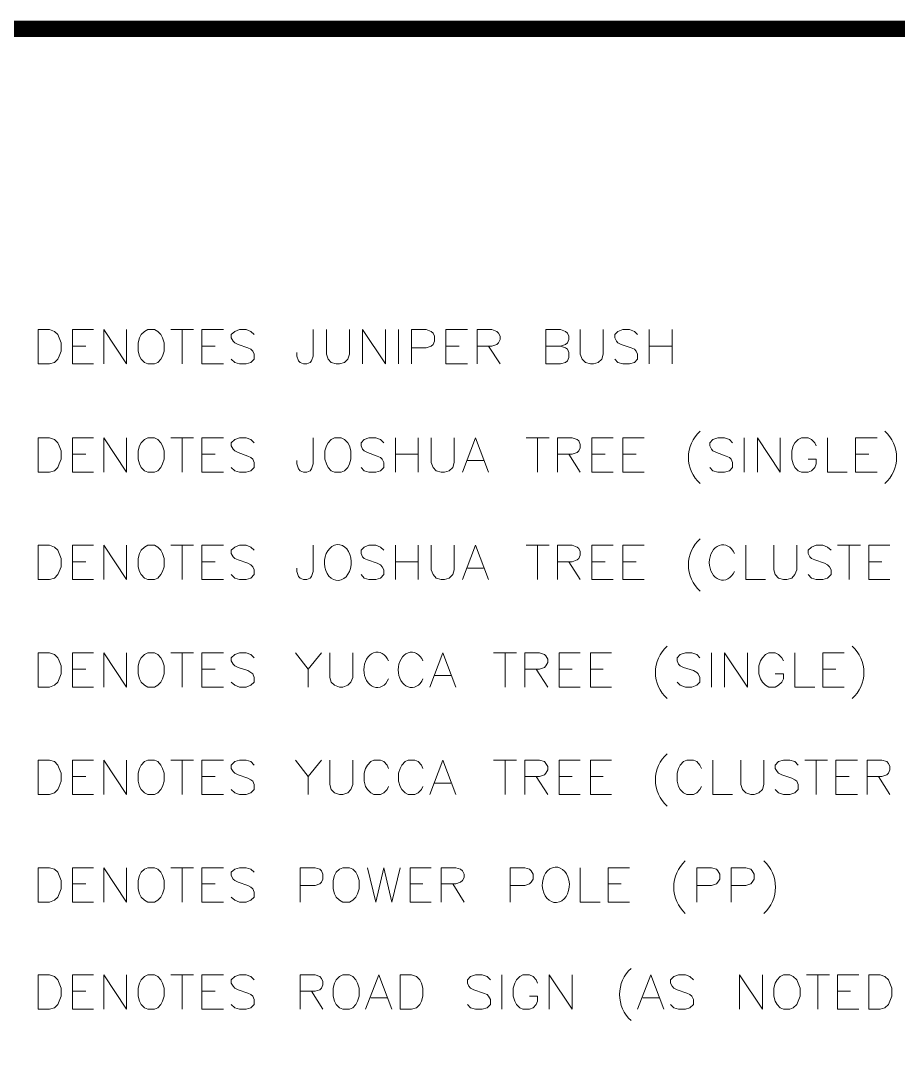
# Model space of a CAD drawing. Header units: millimetres. Extents: x -419 to 20046, y -14642 to 2638.
# Drawn here: x 18.199 to 20.239, y 21.11 to 23.519 of the extents above; entities that cross this region are included whole.
import ezdxf

# ---------------------------------------------------------------- set-up
doc = ezdxf.new("R2010")
doc.units = ezdxf.units.MM
doc.layers.add('PDF11_---- NOTES', color=7, linetype='Continuous')
doc.layers.add('PDF11_24x36$-$Yucca$Valley$TB$CUP$----TB02', color=7, linetype='Continuous')

msp = doc.modelspace()

# ---------------------------------------------------------------- linework, layer by layer
at = {"layer": 'PDF11_---- NOTES', "lineweight": 20}
for points in [[(18.239, 22.721), (18.239, 22.801), (18.2656, 22.801), (18.2773, 22.7968), (18.2848, 22.7893), (18.2881, 22.7818), (18.2923, 22.7702), (18.2923, 22.751), (18.2881, 22.7393), (18.2848, 22.7318), (18.2773, 22.7243), (18.2656, 22.721)], [(18.494, 22.801), (18.4865, 22.7968), (18.479, 22.7893), (18.4748, 22.7818), (18.4715, 22.7702), (18.4715, 22.751), (18.4748, 22.7393), (18.479, 22.7318), (18.4865, 22.7243), (18.494, 22.721), (18.5098, 22.721), (18.5173, 22.7243), (18.5248, 22.7318), (18.5281, 22.7393), (18.5323, 22.751), (18.5323, 22.7702), (18.5281, 22.7818), (18.5248, 22.7893), (18.5173, 22.7968), (18.5098, 22.801)], [(18.239, 22.4693), (18.239, 22.5493), (18.2656, 22.5493), (18.2773, 22.5451), (18.2848, 22.5376), (18.2881, 22.5301), (18.2923, 22.5185), (18.2923, 22.4993), (18.2881, 22.4885), (18.2848, 22.4801), (18.2773, 22.4726), (18.2656, 22.4693)], [(18.494, 22.5493), (18.4865, 22.5451), (18.479, 22.5376), (18.4748, 22.5301), (18.4715, 22.5185), (18.4715, 22.4993), (18.4748, 22.4885), (18.479, 22.4801), (18.4865, 22.4726), (18.494, 22.4693), (18.5098, 22.4693), (18.5173, 22.4726), (18.5248, 22.4801), (18.5281, 22.4885), (18.5323, 22.4993), (18.5323, 22.5185), (18.5281, 22.5301), (18.5248, 22.5376), (18.5173, 22.5451), (18.5098, 22.5493)], [(18.9282, 22.5493), (18.9207, 22.5451), (18.9132, 22.5376), (18.9098, 22.5301), (18.9057, 22.5185), (18.9057, 22.4993), (18.9098, 22.4885), (18.9132, 22.4801), (18.9207, 22.4726), (18.9282, 22.4693), (18.944, 22.4693), (18.9515, 22.4726), (18.959, 22.4801), (18.9632, 22.4885), (18.9665, 22.4993), (18.9665, 22.5185), (18.9632, 22.5301), (18.959, 22.5376), (18.9515, 22.5451), (18.944, 22.5493)], [(18.239, 22.2193), (18.239, 22.2993), (18.2656, 22.2993), (18.2773, 22.2951), (18.2848, 22.2876), (18.2881, 22.2801), (18.2923, 22.2684), (18.2923, 22.2493), (18.2881, 22.2384), (18.2848, 22.2309), (18.2773, 22.2226), (18.2656, 22.2193)], [(18.494, 22.2993), (18.4865, 22.2951), (18.479, 22.2876), (18.4748, 22.2801), (18.4715, 22.2684), (18.4715, 22.2493), (18.4748, 22.2384), (18.479, 22.2309), (18.4865, 22.2226), (18.494, 22.2193), (18.5098, 22.2193), (18.5173, 22.2226), (18.5248, 22.2309), (18.5281, 22.2384), (18.5323, 22.2493), (18.5323, 22.2684), (18.5281, 22.2801), (18.5248, 22.2876), (18.5173, 22.2951), (18.5098, 22.2993)], [(18.239, 21.9693), (18.239, 22.0493), (18.2656, 22.0493), (18.2773, 22.0451), (18.2848, 22.0376), (18.2881, 22.0301), (18.2923, 22.0184), (18.2923, 22.0001), (18.2881, 21.9884), (18.2848, 21.9809), (18.2773, 21.9734), (18.2656, 21.9693)], [(18.494, 22.0493), (18.4865, 22.0451), (18.479, 22.0376), (18.4748, 22.0301), (18.4715, 22.0184), (18.4715, 22.0001), (18.4748, 21.9884), (18.479, 21.9809), (18.4865, 21.9734), (18.494, 21.9693), (18.5098, 21.9693), (18.5173, 21.9734), (18.5248, 21.9809), (18.5281, 21.9884), (18.5323, 22.0001), (18.5323, 22.0184), (18.5281, 22.0301), (18.5248, 22.0376), (18.5173, 22.0451), (18.5098, 22.0493)], [(18.239, 21.7192), (18.239, 21.7992), (18.2656, 21.7992), (18.2773, 21.7959), (18.2848, 21.7876), (18.2881, 21.7801), (18.2923, 21.7692), (18.2923, 21.7501), (18.2881, 21.7384), (18.2848, 21.7309), (18.2773, 21.7234), (18.2656, 21.7192)], [(18.494, 21.7992), (18.4865, 21.7959), (18.479, 21.7876), (18.4748, 21.7801), (18.4715, 21.7692), (18.4715, 21.7501), (18.4748, 21.7384), (18.479, 21.7309), (18.4865, 21.7234), (18.494, 21.7192), (18.5098, 21.7192), (18.5173, 21.7234), (18.5248, 21.7309), (18.5281, 21.7384), (18.5323, 21.7501), (18.5323, 21.7692), (18.5281, 21.7801), (18.5248, 21.7876), (18.5173, 21.7959), (18.5098, 21.7992)], [(18.239, 21.4692), (18.239, 21.5492), (18.2656, 21.5492), (18.2773, 21.5459), (18.2848, 21.5384), (18.2881, 21.5309), (18.2923, 21.5192), (18.2923, 21.5001), (18.2881, 21.4884), (18.2848, 21.4809), (18.2773, 21.4734), (18.2656, 21.4692)], [(18.494, 21.5492), (18.4865, 21.5459), (18.479, 21.5384), (18.4748, 21.5309), (18.4715, 21.5192), (18.4715, 21.5001), (18.4748, 21.4884), (18.479, 21.4809), (18.4865, 21.4734), (18.494, 21.4692), (18.5098, 21.4692), (18.5173, 21.4734), (18.5248, 21.4809), (18.5281, 21.4884), (18.5323, 21.5001), (18.5323, 21.5192), (18.5281, 21.5309), (18.5248, 21.5384), (18.5173, 21.5459), (18.5098, 21.5492)], [(18.9473, 21.5492), (18.9398, 21.5459), (18.9323, 21.5384), (18.9282, 21.5309), (18.9248, 21.5192), (18.9248, 21.5001), (18.9282, 21.4884), (18.9323, 21.4809), (18.9398, 21.4734), (18.9473, 21.4692), (18.9632, 21.4692), (18.9707, 21.4734), (18.9782, 21.4809), (18.9815, 21.4884), (18.9857, 21.5001), (18.9857, 21.5192), (18.9815, 21.5309), (18.9782, 21.5384), (18.9707, 21.5459), (18.9632, 21.5492)], [(18.239, 21.22), (18.239, 21.3), (18.2656, 21.3), (18.2773, 21.2959), (18.2848, 21.2884), (18.2881, 21.2809), (18.2923, 21.2692), (18.2923, 21.25), (18.2881, 21.2384), (18.2848, 21.2309), (18.2773, 21.2234), (18.2656, 21.22)], [(18.494, 21.3), (18.4865, 21.2959), (18.479, 21.2884), (18.4748, 21.2809), (18.4715, 21.2692), (18.4715, 21.25), (18.4748, 21.2384), (18.479, 21.2309), (18.4865, 21.2234), (18.494, 21.22), (18.5098, 21.22), (18.5173, 21.2234), (18.5248, 21.2309), (18.5281, 21.2384), (18.5323, 21.25), (18.5323, 21.2692), (18.5281, 21.2809), (18.5248, 21.2884), (18.5173, 21.2959), (18.5098, 21.3)], [(18.9473, 21.3), (18.9398, 21.2959), (18.9323, 21.2884), (18.9282, 21.2809), (18.9248, 21.2692), (18.9248, 21.25), (18.9282, 21.2384), (18.9323, 21.2309), (18.9398, 21.2234), (18.9473, 21.22), (18.9632, 21.22), (18.9707, 21.2234), (18.9782, 21.2309), (18.9815, 21.2384), (18.9857, 21.25), (18.9857, 21.2692), (18.9815, 21.2809), (18.9782, 21.2884), (18.9707, 21.2959), (18.9632, 21.3)], [(19.0807, 21.22), (19.0807, 21.3), (19.1074, 21.3), (19.119, 21.2959), (19.1265, 21.2884), (19.1307, 21.2809), (19.134, 21.2692), (19.134, 21.25), (19.1307, 21.2384), (19.1265, 21.2309), (19.119, 21.2234), (19.1074, 21.22)], [(19.9724, 21.3), (19.9649, 21.2959), (19.9574, 21.2884), (19.9533, 21.2809), (19.9499, 21.2692), (19.9499, 21.25), (19.9533, 21.2384), (19.9574, 21.2309), (19.9649, 21.2234), (19.9724, 21.22), (19.9874, 21.22), (19.9949, 21.2234), (20.0033, 21.2309), (20.0066, 21.2384), (20.0108, 21.25), (20.0108, 21.2692), (20.0066, 21.2809), (20.0033, 21.2884), (19.9949, 21.2959), (19.9874, 21.3)], [(20.1708, 21.22), (20.1708, 21.3), (20.1974, 21.3), (20.2083, 21.2959), (20.2166, 21.2884), (20.22, 21.2809), (20.2241, 21.2692), (20.2241, 21.25), (20.22, 21.2384), (20.2166, 21.2309), (20.2083, 21.2234), (20.1974, 21.22)]]:
    msp.add_lwpolyline(points, close=True, dxfattribs=at)
for points in [[(18.3681, 22.721), (18.319, 22.721), (18.319, 22.801), (18.3681, 22.801)], [(18.3915, 22.721), (18.3915, 22.801), (18.4448, 22.721), (18.4448, 22.801)], [(18.5473, 22.801), (18.6007, 22.801)], [(18.574, 22.801), (18.574, 22.721)], [(18.6698, 22.721), (18.6198, 22.721), (18.6198, 22.801), (18.6698, 22.801)], [(18.7415, 22.7893), (18.734, 22.7968), (18.7232, 22.801), (18.7073, 22.801), (18.6965, 22.7968), (18.6882, 22.7893), (18.6882, 22.7818), (18.6923, 22.7743), (18.6965, 22.7702), (18.704, 22.766), (18.7265, 22.7585), (18.734, 22.7552), (18.7382, 22.751), (18.7415, 22.7435), (18.7415, 22.7318), (18.734, 22.7243), (18.7232, 22.721), (18.7073, 22.721), (18.6965, 22.7243), (18.6882, 22.7318)], [(18.879, 22.801), (18.879, 22.7393), (18.8748, 22.7285), (18.8715, 22.7243), (18.864, 22.721), (18.8565, 22.721), (18.8482, 22.7243), (18.8448, 22.7285), (18.8407, 22.7393), (18.8407, 22.7477)], [(18.9098, 22.801), (18.9098, 22.7435), (18.9132, 22.7318), (18.9207, 22.7243), (18.9323, 22.721), (18.9398, 22.721), (18.9515, 22.7243), (18.959, 22.7318), (18.9632, 22.7435), (18.9632, 22.801)], [(18.9932, 22.721), (18.9932, 22.801), (19.0465, 22.721), (19.0465, 22.801)], [(19.0774, 22.801), (19.0774, 22.721)], [(19.1074, 22.721), (19.1074, 22.801), (19.1415, 22.801), (19.1532, 22.7968), (19.1574, 22.7927), (19.1607, 22.7852), (19.1607, 22.7743), (19.1574, 22.766), (19.1532, 22.7627), (19.1415, 22.7585), (19.1074, 22.7585)], [(19.2374, 22.721), (19.1874, 22.721), (19.1874, 22.801), (19.2374, 22.801)], [(19.2599, 22.721), (19.2599, 22.801), (19.294, 22.801), (19.3057, 22.7968), (19.3099, 22.7927), (19.3132, 22.7852), (19.3132, 22.7777), (19.3099, 22.7702), (19.3057, 22.766), (19.294, 22.7627), (19.2599, 22.7627)], [(19.4541, 22.7627), (19.4657, 22.7585), (19.4699, 22.7552), (19.4732, 22.7477), (19.4732, 22.736), (19.4699, 22.7285), (19.4657, 22.7243), (19.4541, 22.721), (19.4199, 22.721), (19.4199, 22.801), (19.4541, 22.801), (19.4657, 22.7968), (19.4699, 22.7927), (19.4732, 22.7852), (19.4732, 22.7777), (19.4699, 22.7702), (19.4657, 22.766), (19.4541, 22.7627), (19.4199, 22.7627)], [(19.4999, 22.801), (19.4999, 22.7435), (19.5041, 22.7318), (19.5116, 22.7243), (19.5232, 22.721), (19.5307, 22.721), (19.5416, 22.7243), (19.5499, 22.7318), (19.5532, 22.7435), (19.5532, 22.801)], [(19.6332, 22.7893), (19.6257, 22.7968), (19.6141, 22.801), (19.5991, 22.801), (19.5874, 22.7968), (19.5799, 22.7893), (19.5799, 22.7818), (19.5841, 22.7743), (19.5874, 22.7702), (19.5949, 22.766), (19.6182, 22.7585), (19.6257, 22.7552), (19.6299, 22.751), (19.6332, 22.7435), (19.6332, 22.7318), (19.6257, 22.7243), (19.6141, 22.721), (19.5991, 22.721), (19.5874, 22.7243), (19.5799, 22.7318)], [(19.6599, 22.801), (19.6599, 22.721)], [(19.7132, 22.801), (19.7132, 22.721)], [(18.319, 22.7627), (18.3498, 22.7627)], [(18.6198, 22.7627), (18.6507, 22.7627)], [(19.1874, 22.7627), (19.2182, 22.7627)], [(19.2865, 22.7627), (19.3132, 22.721)], [(19.6599, 22.7627), (19.7132, 22.7627)], [(18.3681, 22.4693), (18.319, 22.4693), (18.319, 22.5493), (18.3681, 22.5493)], [(18.3915, 22.4693), (18.3915, 22.5493), (18.4448, 22.4693), (18.4448, 22.5493)], [(18.5473, 22.5493), (18.6007, 22.5493)], [(18.574, 22.5493), (18.574, 22.4693)], [(18.6698, 22.4693), (18.6198, 22.4693), (18.6198, 22.5493), (18.6698, 22.5493)], [(18.7415, 22.5376), (18.734, 22.5451), (18.7232, 22.5493), (18.7073, 22.5493), (18.6965, 22.5451), (18.6882, 22.5376), (18.6882, 22.5301), (18.6923, 22.5226), (18.6965, 22.5185), (18.704, 22.5151), (18.7265, 22.5068), (18.734, 22.5035), (18.7382, 22.4993), (18.7415, 22.4918), (18.7415, 22.4801), (18.734, 22.4726), (18.7232, 22.4693), (18.7073, 22.4693), (18.6965, 22.4726), (18.6882, 22.4801)], [(18.879, 22.5493), (18.879, 22.4885), (18.8748, 22.4768), (18.8715, 22.4726), (18.864, 22.4693), (18.8565, 22.4693), (18.8482, 22.4726), (18.8448, 22.4768), (18.8407, 22.4885), (18.8407, 22.496)], [(19.0432, 22.5376), (19.0349, 22.5451), (19.024, 22.5493), (19.0082, 22.5493), (18.9974, 22.5451), (18.9899, 22.5376), (18.9899, 22.5301), (18.9932, 22.5226), (18.9974, 22.5185), (19.0049, 22.5151), (19.0274, 22.5068), (19.0349, 22.5035), (19.039, 22.4993), (19.0432, 22.4918), (19.0432, 22.4801), (19.0349, 22.4726), (19.024, 22.4693), (19.0082, 22.4693), (18.9974, 22.4726), (18.9899, 22.4801)], [(19.0699, 22.5493), (19.0699, 22.4693)], [(19.1232, 22.5493), (19.1232, 22.4693)], [(19.1532, 22.5493), (19.1532, 22.4918), (19.1574, 22.4801), (19.1649, 22.4726), (19.1765, 22.4693), (19.184, 22.4693), (19.1949, 22.4726), (19.2032, 22.4801), (19.2065, 22.4918), (19.2065, 22.5493)], [(19.2257, 22.4693), (19.2565, 22.5493), (19.2865, 22.4693)], [(19.374, 22.5493), (19.4274, 22.5493)], [(19.4007, 22.5493), (19.4007, 22.4693)], [(19.4466, 22.4693), (19.4466, 22.5493), (19.4807, 22.5493), (19.4924, 22.5451), (19.4966, 22.5418), (19.4999, 22.5335), (19.4999, 22.526), (19.4966, 22.5185), (19.4924, 22.5151), (19.4807, 22.511), (19.4466, 22.511)], [(19.5766, 22.4693), (19.5266, 22.4693), (19.5266, 22.5493), (19.5766, 22.5493)], [(19.6482, 22.4693), (19.5991, 22.4693), (19.5991, 22.5493), (19.6482, 22.5493)], [(19.8541, 22.5376), (19.8466, 22.5451), (19.8349, 22.5493), (19.8199, 22.5493), (19.8083, 22.5451), (19.8008, 22.5376), (19.8008, 22.5301), (19.8049, 22.5226), (19.8083, 22.5185), (19.8166, 22.5151), (19.8391, 22.5068), (19.8466, 22.5035), (19.8508, 22.4993), (19.8541, 22.4918), (19.8541, 22.4801), (19.8466, 22.4726), (19.8349, 22.4693), (19.8199, 22.4693), (19.8083, 22.4726), (19.8008, 22.4801)], [(19.8808, 22.5493), (19.8808, 22.4693)], [(19.9116, 22.4693), (19.9116, 22.5493), (19.9649, 22.4693), (19.9649, 22.5493)], [(20.0483, 22.5301), (20.0449, 22.5376), (20.0374, 22.5451), (20.0299, 22.5493), (20.0141, 22.5493), (20.0066, 22.5451), (19.9991, 22.5376), (19.9949, 22.5301), (19.9916, 22.5185), (19.9916, 22.4993), (19.9949, 22.4885), (19.9991, 22.4801), (20.0066, 22.4726), (20.0141, 22.4693), (20.0299, 22.4693), (20.0374, 22.4726), (20.0449, 22.4801), (20.0483, 22.4885), (20.0483, 22.4993), (20.0299, 22.4993)], [(20.0749, 22.5493), (20.0749, 22.4693), (20.1208, 22.4693)], [(20.1899, 22.4693), (20.1399, 22.4693), (20.1399, 22.5493), (20.1899, 22.5493)], [(18.319, 22.511), (18.3498, 22.511)], [(18.6198, 22.511), (18.6507, 22.511)], [(19.0699, 22.511), (19.1232, 22.511)], [(19.4732, 22.511), (19.4999, 22.4693)], [(19.5266, 22.511), (19.5574, 22.511)], [(19.5991, 22.511), (19.6299, 22.511)], [(20.1399, 22.511), (20.1708, 22.511)], [(19.2374, 22.496), (19.2749, 22.496)], [(18.3681, 22.2193), (18.319, 22.2193), (18.319, 22.2993), (18.3681, 22.2993)], [(18.3915, 22.2193), (18.3915, 22.2993), (18.4448, 22.2193), (18.4448, 22.2993)], [(18.5473, 22.2993), (18.6007, 22.2993)], [(18.574, 22.2993), (18.574, 22.2193)], [(18.6698, 22.2193), (18.6198, 22.2193), (18.6198, 22.2993), (18.6698, 22.2993)], [(18.7415, 22.2876), (18.734, 22.2951), (18.7232, 22.2993), (18.7073, 22.2993), (18.6965, 22.2951), (18.6882, 22.2876), (18.6882, 22.2801), (18.6923, 22.2726), (18.6965, 22.2684), (18.704, 22.2651), (18.7265, 22.2576), (18.734, 22.2534), (18.7382, 22.2493), (18.7415, 22.2418), (18.7415, 22.2309), (18.734, 22.2226), (18.7232, 22.2193), (18.7073, 22.2193), (18.6965, 22.2226), (18.6882, 22.2309)], [(18.879, 22.2993), (18.879, 22.2384), (18.8748, 22.2268), (18.8715, 22.2226), (18.864, 22.2193), (18.8565, 22.2193), (18.8482, 22.2226), (18.8448, 22.2268), (18.8407, 22.2384), (18.8407, 22.2459)], [(19.0432, 22.2876), (19.0349, 22.2951), (19.024, 22.2993), (19.0082, 22.2993), (18.9974, 22.2951), (18.9899, 22.2876), (18.9899, 22.2801), (18.9932, 22.2726), (18.9974, 22.2684), (19.0049, 22.2651), (19.0274, 22.2576), (19.0349, 22.2534), (19.039, 22.2493), (19.0432, 22.2418), (19.0432, 22.2309), (19.0349, 22.2226), (19.024, 22.2193), (19.0082, 22.2193), (18.9974, 22.2226), (18.9899, 22.2309)], [(19.0699, 22.2993), (19.0699, 22.2193)], [(19.1232, 22.2993), (19.1232, 22.2193)], [(19.1532, 22.2993), (19.1532, 22.2418), (19.1574, 22.2309), (19.1649, 22.2226), (19.1765, 22.2193), (19.184, 22.2193), (19.1949, 22.2226), (19.2032, 22.2309), (19.2065, 22.2418), (19.2065, 22.2993)], [(19.2257, 22.2193), (19.2565, 22.2993), (19.2865, 22.2193)], [(19.374, 22.2993), (19.4274, 22.2993)], [(19.4007, 22.2993), (19.4007, 22.2193)], [(19.4466, 22.2193), (19.4466, 22.2993), (19.4807, 22.2993), (19.4924, 22.2951), (19.4966, 22.2918), (19.4999, 22.2843), (19.4999, 22.2759), (19.4966, 22.2684), (19.4924, 22.2651), (19.4807, 22.2609), (19.4466, 22.2609)], [(19.5766, 22.2193), (19.5266, 22.2193), (19.5266, 22.2993), (19.5766, 22.2993)], [(19.6482, 22.2193), (19.5991, 22.2193), (19.5991, 22.2993), (19.6482, 22.2993)], [(19.8849, 22.2993), (19.8849, 22.2193), (19.9308, 22.2193)], [(19.9499, 22.2993), (19.9499, 22.2418), (19.9533, 22.2309), (19.9608, 22.2226), (19.9724, 22.2193), (19.9799, 22.2193), (19.9916, 22.2226), (19.9991, 22.2309), (20.0033, 22.2418), (20.0033, 22.2993)], [(20.0833, 22.2876), (20.0749, 22.2951), (20.0641, 22.2993), (20.0483, 22.2993), (20.0374, 22.2951), (20.0299, 22.2876), (20.0299, 22.2801), (20.0333, 22.2726), (20.0374, 22.2684), (20.0449, 22.2651), (20.0674, 22.2576), (20.0749, 22.2534), (20.0791, 22.2493), (20.0833, 22.2418), (20.0833, 22.2309), (20.0749, 22.2226), (20.0641, 22.2193), (20.0483, 22.2193), (20.0374, 22.2226), (20.0299, 22.2309)], [(20.0983, 22.2993), (20.1516, 22.2993)], [(20.1249, 22.2993), (20.1249, 22.2193)], [(20.22, 22.2193), (20.1708, 22.2193), (20.1708, 22.2993), (20.22, 22.2993)], [(18.319, 22.2609), (18.3498, 22.2609)], [(18.6198, 22.2609), (18.6507, 22.2609)], [(19.0699, 22.2609), (19.1232, 22.2609)], [(19.4732, 22.2609), (19.4999, 22.2193)], [(19.5266, 22.2609), (19.5574, 22.2609)], [(19.5991, 22.2609), (19.6299, 22.2609)], [(20.1708, 22.2609), (20.2008, 22.2609)], [(19.2374, 22.2459), (19.2749, 22.2459)], [(18.3681, 21.9693), (18.319, 21.9693), (18.319, 22.0493), (18.3681, 22.0493)], [(18.3915, 21.9693), (18.3915, 22.0493), (18.4448, 21.9693), (18.4448, 22.0493)], [(18.5473, 22.0493), (18.6007, 22.0493)], [(18.574, 22.0493), (18.574, 21.9693)], [(18.6698, 21.9693), (18.6198, 21.9693), (18.6198, 22.0493), (18.6698, 22.0493)], [(18.7415, 22.0376), (18.734, 22.0451), (18.7232, 22.0493), (18.7073, 22.0493), (18.6965, 22.0451), (18.6882, 22.0376), (18.6882, 22.0301), (18.6923, 22.0226), (18.6965, 22.0184), (18.704, 22.0151), (18.7265, 22.0076), (18.734, 22.0034), (18.7382, 22.0001), (18.7415, 21.9918), (18.7415, 21.9809), (18.734, 21.9734), (18.7232, 21.9693), (18.7073, 21.9693), (18.6965, 21.9734), (18.6882, 21.9809)], [(18.8373, 22.0493), (18.8673, 22.0109), (18.8673, 21.9693)], [(18.8982, 22.0493), (18.8673, 22.0109)], [(18.9173, 22.0493), (18.9173, 21.9918), (18.9207, 21.9809), (18.9282, 21.9734), (18.9398, 21.9693), (18.9473, 21.9693), (18.959, 21.9734), (18.9665, 21.9809), (18.9707, 21.9918), (18.9707, 22.0493)], [(19.1499, 21.9693), (19.1799, 22.0493), (19.2107, 21.9693)], [(19.2982, 22.0493), (19.3515, 22.0493)], [(19.3249, 22.0493), (19.3249, 21.9693)], [(19.3707, 21.9693), (19.3707, 22.0493), (19.4049, 22.0493), (19.4166, 22.0451), (19.4199, 22.0418), (19.4241, 22.0343), (19.4241, 22.0268), (19.4199, 22.0184), (19.4166, 22.0151), (19.4049, 22.0109), (19.3707, 22.0109)], [(19.4999, 21.9693), (19.4507, 21.9693), (19.4507, 22.0493), (19.4999, 22.0493)], [(19.5724, 21.9693), (19.5232, 21.9693), (19.5232, 22.0493), (19.5724, 22.0493)], [(19.7782, 22.0376), (19.7707, 22.0451), (19.7591, 22.0493), (19.7441, 22.0493), (19.7324, 22.0451), (19.7249, 22.0376), (19.7249, 22.0301), (19.7282, 22.0226), (19.7324, 22.0184), (19.7399, 22.0151), (19.7632, 22.0076), (19.7707, 22.0034), (19.7741, 22.0001), (19.7782, 21.9918), (19.7782, 21.9809), (19.7707, 21.9734), (19.7591, 21.9693), (19.7441, 21.9693), (19.7324, 21.9734), (19.7249, 21.9809)], [(19.8049, 22.0493), (19.8049, 21.9693)], [(19.8349, 21.9693), (19.8349, 22.0493), (19.8883, 21.9693), (19.8883, 22.0493)], [(19.9724, 22.0301), (19.9683, 22.0376), (19.9608, 22.0451), (19.9533, 22.0493), (19.9383, 22.0493), (19.9308, 22.0451), (19.9233, 22.0376), (19.9191, 22.0301), (19.9149, 22.0184), (19.9149, 22.0001), (19.9191, 21.9884), (19.9233, 21.9809), (19.9308, 21.9734), (19.9383, 21.9693), (19.9533, 21.9693), (19.9608, 21.9734), (19.9683, 21.9809), (19.9724, 21.9884), (19.9724, 22.0001), (19.9533, 22.0001)], [(19.9991, 22.0493), (19.9991, 21.9693), (20.0449, 21.9693)], [(20.1133, 21.9693), (20.0641, 21.9693), (20.0641, 22.0493), (20.1133, 22.0493)], [(18.319, 22.0109), (18.3498, 22.0109)], [(18.6198, 22.0109), (18.6507, 22.0109)], [(19.1607, 21.9959), (19.199, 21.9959)], [(19.3974, 22.0109), (19.4241, 21.9693)], [(19.4507, 22.0109), (19.4807, 22.0109)], [(19.5232, 22.0109), (19.5532, 22.0109)], [(20.0641, 22.0109), (20.0941, 22.0109)], [(18.3681, 21.7192), (18.319, 21.7192), (18.319, 21.7992), (18.3681, 21.7992)], [(18.3915, 21.7192), (18.3915, 21.7992), (18.4448, 21.7192), (18.4448, 21.7992)], [(18.5473, 21.7992), (18.6007, 21.7992)], [(18.574, 21.7992), (18.574, 21.7192)], [(18.6698, 21.7192), (18.6198, 21.7192), (18.6198, 21.7992), (18.6698, 21.7992)], [(18.7415, 21.7876), (18.734, 21.7959), (18.7232, 21.7992), (18.7073, 21.7992), (18.6965, 21.7959), (18.6882, 21.7876), (18.6882, 21.7801), (18.6923, 21.7726), (18.6965, 21.7692), (18.704, 21.7651), (18.7265, 21.7576), (18.734, 21.7534), (18.7382, 21.7501), (18.7415, 21.7426), (18.7415, 21.7309), (18.734, 21.7234), (18.7232, 21.7192), (18.7073, 21.7192), (18.6965, 21.7234), (18.6882, 21.7309)], [(18.8373, 21.7992), (18.8673, 21.7609), (18.8673, 21.7192)], [(18.8982, 21.7992), (18.8673, 21.7609)], [(18.9173, 21.7992), (18.9173, 21.7426), (18.9207, 21.7309), (18.9282, 21.7234), (18.9398, 21.7192), (18.9473, 21.7192), (18.959, 21.7234), (18.9665, 21.7309), (18.9707, 21.7426), (18.9707, 21.7992)], [(19.054, 21.7801), (19.0507, 21.7876), (19.0432, 21.7959), (19.0349, 21.7992), (19.0199, 21.7992), (19.0124, 21.7959), (19.0049, 21.7876), (19.0007, 21.7801), (18.9974, 21.7692), (18.9974, 21.7501), (19.0007, 21.7384), (19.0049, 21.7309), (19.0124, 21.7234), (19.0199, 21.7192), (19.0349, 21.7192), (19.0432, 21.7234), (19.0507, 21.7309), (19.054, 21.7384)], [(19.134, 21.7801), (19.1307, 21.7876), (19.1232, 21.7959), (19.1149, 21.7992), (19.0999, 21.7992), (19.0924, 21.7959), (19.0849, 21.7876), (19.0807, 21.7801), (19.0774, 21.7692), (19.0774, 21.7501), (19.0807, 21.7384), (19.0849, 21.7309), (19.0924, 21.7234), (19.0999, 21.7192), (19.1149, 21.7192), (19.1232, 21.7234), (19.1307, 21.7309), (19.134, 21.7384)], [(19.1499, 21.7192), (19.1799, 21.7992), (19.2107, 21.7192)], [(19.2982, 21.7992), (19.3515, 21.7992)], [(19.3249, 21.7992), (19.3249, 21.7192)], [(19.3707, 21.7192), (19.3707, 21.7992), (19.4049, 21.7992), (19.4166, 21.7959), (19.4199, 21.7917), (19.4241, 21.7842), (19.4241, 21.7767), (19.4199, 21.7692), (19.4166, 21.7651), (19.4049, 21.7609), (19.3707, 21.7609)], [(19.4999, 21.7192), (19.4507, 21.7192), (19.4507, 21.7992), (19.4999, 21.7992)], [(19.5724, 21.7192), (19.5232, 21.7192), (19.5232, 21.7992), (19.5724, 21.7992)], [(19.7816, 21.7801), (19.7782, 21.7876), (19.7707, 21.7959), (19.7632, 21.7992), (19.7474, 21.7992), (19.7399, 21.7959), (19.7324, 21.7876), (19.7282, 21.7801), (19.7249, 21.7692), (19.7249, 21.7501), (19.7282, 21.7384), (19.7324, 21.7309), (19.7399, 21.7234), (19.7474, 21.7192), (19.7632, 21.7192), (19.7707, 21.7234), (19.7782, 21.7309), (19.7816, 21.7384)], [(19.8083, 21.7992), (19.8083, 21.7192), (19.8541, 21.7192)], [(19.8733, 21.7992), (19.8733, 21.7426), (19.8774, 21.7309), (19.8849, 21.7234), (19.8966, 21.7192), (19.9041, 21.7192), (19.9149, 21.7234), (19.9233, 21.7309), (19.9266, 21.7426), (19.9266, 21.7992)], [(20.0066, 21.7876), (19.9991, 21.7959), (19.9874, 21.7992), (19.9724, 21.7992), (19.9608, 21.7959), (19.9533, 21.7876), (19.9533, 21.7801), (19.9574, 21.7726), (19.9608, 21.7692), (19.9683, 21.7651), (19.9916, 21.7576), (19.9991, 21.7534), (20.0033, 21.7501), (20.0066, 21.7426), (20.0066, 21.7309), (19.9991, 21.7234), (19.9874, 21.7192), (19.9724, 21.7192), (19.9608, 21.7234), (19.9533, 21.7309)], [(20.0216, 21.7992), (20.0749, 21.7992)], [(20.0483, 21.7992), (20.0483, 21.7192)], [(20.1441, 21.7192), (20.0941, 21.7192), (20.0941, 21.7992), (20.1441, 21.7992)], [(20.1666, 21.7192), (20.1666, 21.7992), (20.2008, 21.7992), (20.2125, 21.7959), (20.2166, 21.7917), (20.22, 21.7842), (20.22, 21.7767), (20.2166, 21.7692), (20.2125, 21.7651), (20.2008, 21.7609), (20.1666, 21.7609)], [(18.319, 21.7609), (18.3498, 21.7609)], [(18.6198, 21.7609), (18.6507, 21.7609)], [(19.3974, 21.7609), (19.4241, 21.7192)], [(19.4507, 21.7609), (19.4807, 21.7609)], [(19.5232, 21.7609), (19.5532, 21.7609)], [(20.0941, 21.7609), (20.1249, 21.7609)], [(20.1933, 21.7609), (20.22, 21.7192)], [(19.1607, 21.7459), (19.199, 21.7459)], [(18.3681, 21.4692), (18.319, 21.4692), (18.319, 21.5492), (18.3681, 21.5492)], [(18.3915, 21.4692), (18.3915, 21.5492), (18.4448, 21.4692), (18.4448, 21.5492)], [(18.5473, 21.5492), (18.6007, 21.5492)], [(18.574, 21.5492), (18.574, 21.4692)], [(18.6698, 21.4692), (18.6198, 21.4692), (18.6198, 21.5492), (18.6698, 21.5492)], [(18.7415, 21.5384), (18.734, 21.5459), (18.7232, 21.5492), (18.7073, 21.5492), (18.6965, 21.5459), (18.6882, 21.5384), (18.6882, 21.5309), (18.6923, 21.5226), (18.6965, 21.5192), (18.704, 21.5151), (18.7265, 21.5076), (18.734, 21.5042), (18.7382, 21.5001), (18.7415, 21.4926), (18.7415, 21.4809), (18.734, 21.4734), (18.7232, 21.4692), (18.7073, 21.4692), (18.6965, 21.4734), (18.6882, 21.4809)], [(18.8482, 21.4692), (18.8482, 21.5492), (18.8832, 21.5492), (18.894, 21.5459), (18.8982, 21.5417), (18.9015, 21.5342), (18.9015, 21.5226), (18.8982, 21.5151), (18.894, 21.5117), (18.8832, 21.5076), (18.8482, 21.5076)], [(19.0049, 21.5492), (19.024, 21.4692), (19.0432, 21.5492), (19.0615, 21.4692), (19.0807, 21.5492)], [(19.1532, 21.4692), (19.104, 21.4692), (19.104, 21.5492), (19.1532, 21.5492)], [(19.1765, 21.4692), (19.1765, 21.5492), (19.2107, 21.5492), (19.2215, 21.5459), (19.2257, 21.5417), (19.2299, 21.5342), (19.2299, 21.5267), (19.2257, 21.5192), (19.2215, 21.5151), (19.2107, 21.5117), (19.1765, 21.5117)], [(19.3365, 21.4692), (19.3365, 21.5492), (19.3707, 21.5492), (19.3816, 21.5459), (19.3857, 21.5417), (19.3899, 21.5342), (19.3899, 21.5226), (19.3857, 21.5151), (19.3816, 21.5117), (19.3707, 21.5076), (19.3365, 21.5076)], [(19.4999, 21.5492), (19.4999, 21.4692), (19.5457, 21.4692)], [(19.6141, 21.4692), (19.5649, 21.4692), (19.5649, 21.5492), (19.6141, 21.5492)], [(19.7707, 21.4692), (19.7707, 21.5492), (19.8049, 21.5492), (19.8166, 21.5459), (19.8199, 21.5417), (19.8241, 21.5342), (19.8241, 21.5226), (19.8199, 21.5151), (19.8166, 21.5117), (19.8049, 21.5076), (19.7707, 21.5076)], [(19.8508, 21.4692), (19.8508, 21.5492), (19.8849, 21.5492), (19.8966, 21.5459), (19.8999, 21.5417), (19.9041, 21.5342), (19.9041, 21.5226), (19.8999, 21.5151), (19.8966, 21.5117), (19.8849, 21.5076), (19.8508, 21.5076)], [(18.319, 21.5117), (18.3498, 21.5117)], [(18.6198, 21.5117), (18.6507, 21.5117)], [(19.104, 21.5117), (19.134, 21.5117)], [(19.2032, 21.5117), (19.2299, 21.4692)], [(19.5649, 21.5117), (19.5949, 21.5117)], [(18.3681, 21.22), (18.319, 21.22), (18.319, 21.3), (18.3681, 21.3)], [(18.3915, 21.22), (18.3915, 21.3), (18.4448, 21.22), (18.4448, 21.3)], [(18.5473, 21.3), (18.6007, 21.3)], [(18.574, 21.3), (18.574, 21.22)], [(18.6698, 21.22), (18.6198, 21.22), (18.6198, 21.3), (18.6698, 21.3)], [(18.7415, 21.2884), (18.734, 21.2959), (18.7232, 21.3), (18.7073, 21.3), (18.6965, 21.2959), (18.6882, 21.2884), (18.6882, 21.2809), (18.6923, 21.2734), (18.6965, 21.2692), (18.704, 21.265), (18.7265, 21.2575), (18.734, 21.2542), (18.7382, 21.25), (18.7415, 21.2425), (18.7415, 21.2309), (18.734, 21.2234), (18.7232, 21.22), (18.7073, 21.22), (18.6965, 21.2234), (18.6882, 21.2309)], [(18.8482, 21.22), (18.8482, 21.3), (18.8832, 21.3), (18.894, 21.2959), (18.8982, 21.2917), (18.9015, 21.2842), (18.9015, 21.2767), (18.8982, 21.2692), (18.894, 21.265), (18.8832, 21.2617), (18.8482, 21.2617)], [(19.0007, 21.22), (19.0315, 21.3), (19.0615, 21.22)], [(19.2907, 21.2884), (19.2832, 21.2959), (19.2715, 21.3), (19.2565, 21.3), (19.2449, 21.2959), (19.2374, 21.2884), (19.2374, 21.2809), (19.2407, 21.2734), (19.2449, 21.2692), (19.2524, 21.265), (19.2749, 21.2575), (19.2832, 21.2542), (19.2865, 21.25), (19.2907, 21.2425), (19.2907, 21.2309), (19.2832, 21.2234), (19.2715, 21.22), (19.2565, 21.22), (19.2449, 21.2234), (19.2374, 21.2309)], [(19.3174, 21.3), (19.3174, 21.22)], [(19.4007, 21.2809), (19.3974, 21.2884), (19.3899, 21.2959), (19.3816, 21.3), (19.3665, 21.3), (19.359, 21.2959), (19.3515, 21.2884), (19.3474, 21.2809), (19.344, 21.2692), (19.344, 21.25), (19.3474, 21.2384), (19.3515, 21.2309), (19.359, 21.2234), (19.3665, 21.22), (19.3816, 21.22), (19.3899, 21.2234), (19.3974, 21.2309), (19.4007, 21.2384), (19.4007, 21.25), (19.3816, 21.25)], [(19.4274, 21.22), (19.4274, 21.3), (19.4807, 21.22), (19.4807, 21.3)], [(19.6332, 21.22), (19.6641, 21.3), (19.6941, 21.22)], [(19.7632, 21.2884), (19.7549, 21.2959), (19.7441, 21.3), (19.7282, 21.3), (19.7174, 21.2959), (19.7099, 21.2884), (19.7099, 21.2809), (19.7132, 21.2734), (19.7174, 21.2692), (19.7249, 21.265), (19.7474, 21.2575), (19.7549, 21.2542), (19.7591, 21.25), (19.7632, 21.2425), (19.7632, 21.2309), (19.7549, 21.2234), (19.7441, 21.22), (19.7282, 21.22), (19.7174, 21.2234), (19.7099, 21.2309)], [(19.8699, 21.22), (19.8699, 21.3), (19.9233, 21.22), (19.9233, 21.3)], [(20.0258, 21.3), (20.0791, 21.3)], [(20.0524, 21.3), (20.0524, 21.22)], [(20.1474, 21.22), (20.0983, 21.22), (20.0983, 21.3), (20.1474, 21.3)], [(18.319, 21.2617), (18.3498, 21.2617)], [(18.6198, 21.2617), (18.6507, 21.2617)], [(18.8748, 21.2617), (18.9015, 21.22)], [(20.0983, 21.2617), (20.1283, 21.2617)], [(19.0124, 21.2467), (19.0507, 21.2467)], [(19.6449, 21.2467), (19.6832, 21.2467)]]:
    msp.add_lwpolyline(points, dxfattribs=at)
for centre, radius, start, end in [((19.8333, 22.5035), 0.082, 132.117, 227.883), ((20.1533, 22.5035), 0.082, 312.117, 47.883), ((19.8333, 22.2534), 0.082, 132.117, 227.883), ((19.7566, 22.0034), 0.082, 132.117, 227.883), ((20.0774, 22.0034), 0.082, 312.117, 47.883), ((19.7566, 21.7534), 0.082, 132.117, 227.883), ((19.7999, 21.5038), 0.0829, 132.3512, 227.6488), ((19.8708, 21.5038), 0.0829, 312.3512, 47.6488), ((19.6732, 21.2542), 0.082, 132.117, 227.883)]:
    msp.add_arc(centre, radius, start, end, dxfattribs=at)
for centre, major_axis, ratio, start_param, end_param in [((18.9361, 22.259), (0.0006, 0.0417), 0.750122, 0.273346, 6.556531), ((19.8312, 22.2591), (0.0003, 0.0413), 0.758892, 5.250474, 10.474903), ((19.0274, 22.0093), (-0.0001, 0.0412), 0.748452, 5.238941, 10.461447), ((19.1074, 22.0093), (-0.0001, 0.0412), 0.748452, 5.238941, 10.461447), ((19.443, 21.5093), (0.0002, 0.0413), 0.763149, 0.2663783797751264, 6.549563686954713)]:
    msp.add_ellipse(centre, major_axis=major_axis, ratio=ratio, start_param=start_param, end_param=end_param, dxfattribs=at)
at = {"layer": 'PDF11_24x36$-$Yucca$Valley$TB$CUP$----TB02', "lineweight": 0, "const_width": 0.0375}
msp.add_lwpolyline([(35.4024, 0.4996), (35.4024, 23.5006), (0.9184, 23.5006), (0.9184, 0.4996)], close=True, dxfattribs=at)

doc.saveas('drawing.dxf')
